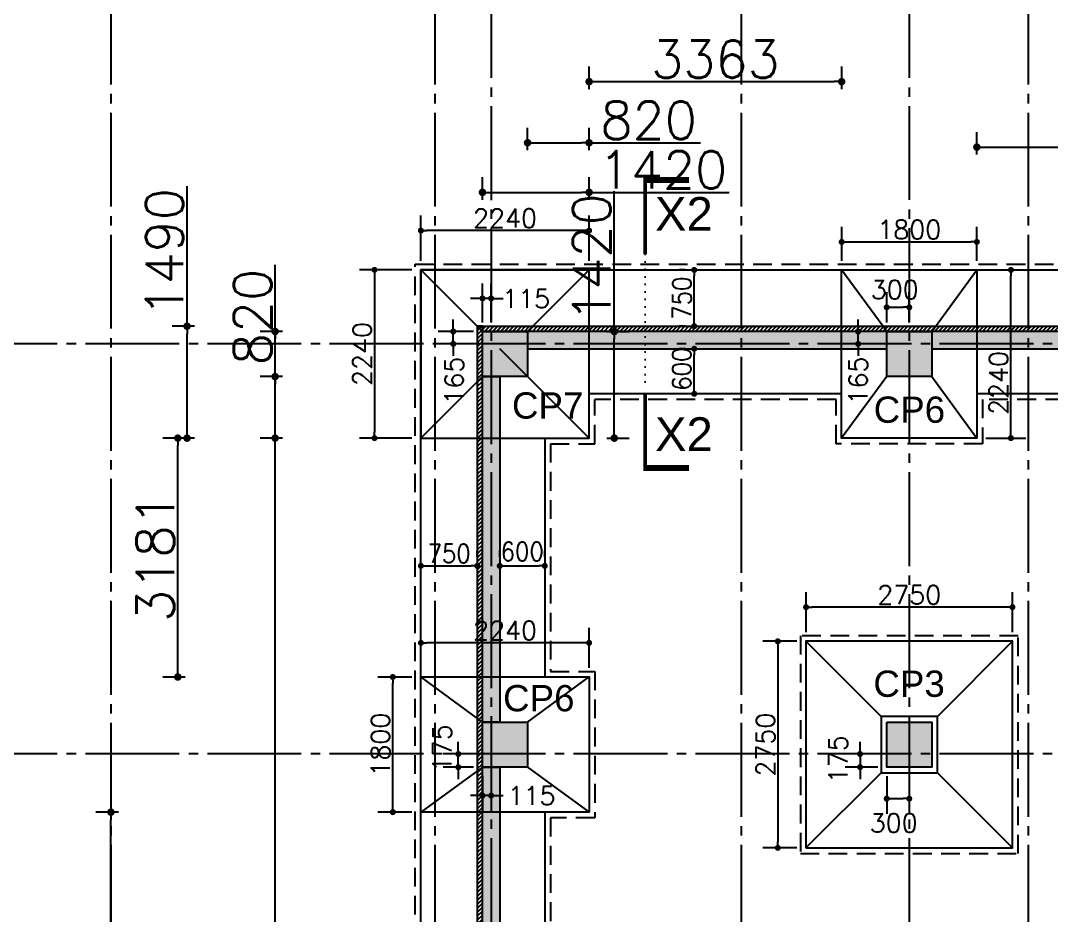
# Model space of a CAD drawing. Extents: x -200722 to 834823, y -494970 to 88783.
# Drawn here: x 258273 to 271998, y 43430 to 55345 of the extents above; entities that cross this region are included whole.
import ezdxf
from ezdxf.enums import TextEntityAlignment as Align

# ---------------------------------------------------------------- set-up
doc = ezdxf.new("R2010")
doc.units = 0
doc.header["$LTSCALE"] = 100
doc.header["$MEASUREMENT"] = 0
doc.header["$PDMODE"] = 34
for name, pattern in [('ACAD_ISO04W100', [30, 24, -3, 0, -3]), ('CL', [3.25, 2.5, -0.25, 0.25, -0.25]), ('DOT', [0.25, 0, -0.25]), ('HIDDEN', [0.375, 0.25, -0.125])]:
    doc.linetypes.add(name, pattern=pattern)
doc.layers.get('0').update_dxf_attribs({"linetype": 'CONTINUOUS'})
doc.layers.get('DEFPOINTS').update_dxf_attribs({"linetype": 'CONTINUOUS'})
for name, color, linetype in [('A-Grid', 5, 'ACAD_ISO04W100'), ('BEAM', 4, 'CONTINUOUS'), ('COL', 150, 'CONTINUOUS'), ('DIM', 3, 'CONTINUOUS'), ('F_EXEC', 3, 'HIDDEN'), ('F_FTG1', 11, 'CONTINUOUS'), ('RCCWALL', 6, 'CONTINUOUS'), ('TEXT', 2, 'CONTINUOUS')]:
    doc.layers.add(name, color=color, linetype=linetype)
doc.layers.add('HATCH', color=252, linetype='CONTINUOUS', lineweight=30)
doc.styles.add('AR', font='arial.ttf')
doc.styles.add('ROMANS', font='romans.shx')
doc.styles.get("Standard").update_dxf_attribs({"font": 'simplex.shx'})
doc.styles.add('TIMES-N', font='arial.ttf')
doc.dimstyles.new('01 S.K', dxfattribs={"dimtxt": 230, "dimasz": 100, "dimexe": 200, "dimexo": 100, "dimgap": 50, "dimtad": 1, "dimdec": 0, "dimzin": 0, "dimdsep": 46, "dimtxsty": 'Standard', "dimblk": 'DOT', "dimcen": 0.09, "dimclrd": 4, "dimclre": 4, "dimclrt": 4, "dimadec": 0, "dimazin": 0, "dimtfac": 1, "dimtdec": 0, "dimtofl": 0, "dimtmove": 0, "dimatfit": 3, "dimfxl": 2, "dimtolj": 1, "dimtzin": 0, "dimarcsym": 1})
doc.dimstyles.new('STANDARD$0', dxfattribs={"dimtxt": 2.5, "dimasz": 2.5, "dimexe": 2, "dimexo": 0.7, "dimgap": 0.9, "dimtad": 1, "dimdec": 0, "dimdsep": 46, "dimtxsty": 'ROMANS', "dimcen": 0.09, "dimclrd": 4, "dimclre": 4, "dimclrt": 3, "dimadec": 0, "dimazin": 0, "dimtfac": 1, "dimtdec": 0, "dimtmove": 0, "dimatfit": 3, "dimfxl": 1, "dimtolj": 1, "dimtzin": 0, "dimarcsym": 0})

# ---------------------------------------------------------------- blocks, each defined once
blk = doc.blocks.new('DOT')
at = {"color": 0, "linetype": 'ByBlock'}
blk.add_line((-0.5, 0), (-1, 0), dxfattribs=at)
at = {"color": 0, "linetype": 'ByBlock', "const_width": 0.5}
blk.add_lwpolyline([(-0.25, 0, 1), (0.25, 0, 1)], format="xyb", close=True, dxfattribs=at)
blk = doc.blocks.new('*D1073')
at = {"layer": 'BEAM', "color": 0, "lineweight": -2, "transparency": 16777216}
for p, q in [((263603, 48204), (263603, 48284)), ((264353, 48204), (264353, 48284)), ((263683, 48084), (264273, 48084))]:
    blk.add_line(p, q, dxfattribs=at)
at = {"layer": 'DEFPOINTS', "color": 0, "lineweight": -3, "transparency": 16777216}
for p in [(263603, 48084, 7447), (264353, 48084, 7447), (264353, 48084)]:
    blk.add_point(p, dxfattribs=at)
at = {"layer": 'BEAM', "color": 0, "lineweight": -2, "transparency": 16777216, "xscale": 80, "yscale": 80, "zscale": 80, "rotation": 180}
blk.add_blockref('DOT', (263603, 48084), dxfattribs=at)
at = {"layer": 'BEAM', "color": 0, "lineweight": -2, "transparency": 16777216, "xscale": 80, "yscale": 80, "zscale": 80}
blk.add_blockref('DOT', (264353, 48084), dxfattribs=at)
at = {"layer": 'BEAM', "color": 0, "transparency": 16777216, "insert": (263978, 48248), "char_height": 248, "attachment_point": 5}
blk.add_mtext('\\A1;{\\W0.9;750}', dxfattribs=at)
blk = doc.blocks.new('_DOT')
at = {"color": 0, "linetype": 'ByBlock'}
blk.add_line((-0.5, 0), (-1, 0), dxfattribs=at)
at = {"color": 0, "linetype": 'ByBlock', "const_width": 0.5}
blk.add_lwpolyline([(-0.25, 0, 1), (0.25, 0, 1)], format="xyb", close=True, dxfattribs=at)
blk = doc.blocks.new('*D1074')
at = {"layer": 'BEAM', "color": 0, "lineweight": -2, "transparency": 16777216}
for p, q in [((264653, 48204), (264653, 48284)), ((265253, 48204), (265253, 48284)), ((264733, 48084), (265173, 48084))]:
    blk.add_line(p, q, dxfattribs=at)
at = {"layer": 'DEFPOINTS', "color": 0, "lineweight": -3, "transparency": 16777216}
for p in [(264653, 48084, 7447), (265253, 48084, 7447), (265253, 48084)]:
    blk.add_point(p, dxfattribs=at)
at = {"layer": 'BEAM', "color": 0, "lineweight": -2, "transparency": 16777216, "xscale": 80, "yscale": 80, "zscale": 80, "rotation": 180}
blk.add_blockref('DOT', (264653, 48084), dxfattribs=at)
at = {"layer": 'BEAM', "color": 0, "lineweight": -2, "transparency": 16777216, "xscale": 80, "yscale": 80, "zscale": 80}
blk.add_blockref('DOT', (265253, 48084), dxfattribs=at)
at = {"layer": 'BEAM', "color": 0, "transparency": 16777216, "insert": (264953, 48275), "char_height": 248, "attachment_point": 5}
blk.add_mtext('\\A1;{\\W0.9;600}', dxfattribs=at)
blk = doc.blocks.new('*D1081')
at = {"layer": 'BEAM', "color": 0, "lineweight": -2, "transparency": 16777216}
for p, q in [((267123, 50975), (267043, 50975)), ((267243, 50455), (267243, 50895)), ((267123, 50375), (267043, 50375))]:
    blk.add_line(p, q, dxfattribs=at)
at = {"layer": 'DEFPOINTS', "color": 0, "lineweight": -3, "transparency": 16777216}
for p in [(267243, 50975, 7447), (267243, 50975), (267243, 50375, 7447)]:
    blk.add_point(p, dxfattribs=at)
at = {"layer": 'BEAM', "color": 0, "lineweight": -2, "transparency": 16777216, "xscale": 80, "yscale": 80, "zscale": 80}
for p, rotation in [((267243, 50975), 90), ((267243, 50375), 270)]:
    blk.add_blockref('DOT', p, dxfattribs=dict(at, rotation=rotation))
at = {"layer": 'BEAM', "color": 0, "transparency": 16777216, "insert": (267076, 50705), "char_height": 248, "attachment_point": 5, "rotation": 90}
blk.add_mtext('\\A1;{\\W0.9;600}', dxfattribs=at)
blk = doc.blocks.new('*D1082')
at = {"layer": 'BEAM', "color": 0, "lineweight": -2, "transparency": 16777216}
for p, q in [((267123, 52025), (267043, 52025)), ((267243, 51355), (267243, 51945)), ((267123, 51275), (267043, 51275))]:
    blk.add_line(p, q, dxfattribs=at)
at = {"layer": 'DEFPOINTS', "color": 0, "lineweight": -3, "transparency": 16777216}
for p in [(267243, 52025, 7447), (267243, 52025), (267243, 51275, 7447)]:
    blk.add_point(p, dxfattribs=at)
at = {"layer": 'BEAM', "color": 0, "lineweight": -2, "transparency": 16777216, "xscale": 80, "yscale": 80, "zscale": 80}
for p, rotation in [((267243, 52025), 90), ((267243, 51275), 270)]:
    blk.add_blockref('DOT', p, dxfattribs=dict(at, rotation=rotation))
at = {"layer": 'BEAM', "color": 0, "transparency": 16777216, "insert": (267079, 51650), "char_height": 248, "attachment_point": 5, "rotation": 90}
blk.add_mtext('\\A1;{\\W0.9;750}', dxfattribs=at)
blk = doc.blocks.new('*D1995')
at = {"layer": 'BEAM', "color": 0, "lineweight": -2, "transparency": 16777216}
for p, q in [((269425, 51284), (269425, 51364)), ((269686, 51204), (269225, 51204)), ((269425, 51040), (269425, 51204)), ((269686, 51040), (269225, 51040)), ((269425, 50960), (269425, 50880))]:
    blk.add_line(p, q, dxfattribs=at)
at = {"layer": 'DEFPOINTS', "color": 0, "lineweight": -3, "transparency": 16777216}
for p in [(269425, 51204), (269806, 51204, -2904), (269806, 51040, -2897)]:
    blk.add_point(p, dxfattribs=at)
at = {"layer": 'BEAM', "color": 0, "lineweight": -2, "transparency": 16777216, "xscale": 80, "yscale": 80, "zscale": 80}
for p, rotation in [((269425, 51204), 270), ((269425, 51040), 90)]:
    blk.add_blockref('DOT', p, dxfattribs=dict(at, rotation=rotation))
at = {"layer": 'BEAM', "color": 0, "transparency": 16777216, "insert": (269425, 50552), "char_height": 248, "attachment_point": 5, "rotation": 90}
blk.add_mtext('\\A1;165', dxfattribs=at)
blk = doc.blocks.new('*D1996')
at = {"layer": 'BEAM', "color": 0, "lineweight": -2, "transparency": 16777216}
for p, q in [((269806, 51325), (269806, 51727)), ((270106, 51325), (270106, 51727)), ((269886, 51527), (270026, 51527))]:
    blk.add_line(p, q, dxfattribs=at)
at = {"layer": 'DEFPOINTS', "color": 0, "lineweight": -3, "transparency": 16777216}
for p in [(270106, 51527), (269806, 51205, -2897), (270106, 51205, 7447)]:
    blk.add_point(p, dxfattribs=at)
at = {"layer": 'BEAM', "color": 0, "lineweight": -2, "transparency": 16777216, "xscale": 80, "yscale": 80, "zscale": 80, "rotation": 180}
blk.add_blockref('DOT', (269806, 51527), dxfattribs=at)
at = {"layer": 'BEAM', "color": 0, "lineweight": -2, "transparency": 16777216, "xscale": 80, "yscale": 80, "zscale": 80}
blk.add_blockref('DOT', (270106, 51527), dxfattribs=at)
at = {"layer": 'BEAM', "color": 0, "transparency": 16777216, "insert": (269913, 51762), "char_height": 248, "attachment_point": 5}
blk.add_mtext('\\A1;300', dxfattribs=at)
blk = doc.blocks.new('*D1997')
at = {"layer": 'BEAM', "color": 0, "lineweight": -2, "transparency": 16777216}
for p, q in [((271126, 52025), (271660, 52025)), ((271460, 49865), (271460, 51945)), ((271126, 49785), (271660, 49785))]:
    blk.add_line(p, q, dxfattribs=at)
at = {"layer": 'DEFPOINTS', "color": 0, "lineweight": -3, "transparency": 16777216}
for p in [(271006, 52025, 7447), (271460, 52025), (271006, 49785, 7447)]:
    blk.add_point(p, dxfattribs=at)
at = {"layer": 'BEAM', "color": 0, "lineweight": -2, "transparency": 16777216, "xscale": 80, "yscale": 80, "zscale": 80}
for p, rotation in [((271460, 52025), 90), ((271460, 49785), 270)]:
    blk.add_blockref('DOT', p, dxfattribs=dict(at, rotation=rotation))
at = {"layer": 'BEAM', "color": 0, "transparency": 16777216, "insert": (271296, 50520), "char_height": 248, "attachment_point": 5, "rotation": 90}
blk.add_mtext('\\A1;2240', dxfattribs=at)
blk = doc.blocks.new('*D1998')
at = {"layer": 'BEAM', "color": 0, "lineweight": -2, "transparency": 16777216}
for p, q in [((269206, 52145), (269206, 52598)), ((271006, 52145), (271006, 52598)), ((269286, 52398), (270926, 52398))]:
    blk.add_line(p, q, dxfattribs=at)
at = {"layer": 'DEFPOINTS', "color": 0, "lineweight": -3, "transparency": 16777216}
for p in [(271006, 52398), (269206, 52025, 7447), (271006, 52025, 7447)]:
    blk.add_point(p, dxfattribs=at)
at = {"layer": 'BEAM', "color": 0, "lineweight": -2, "transparency": 16777216, "xscale": 80, "yscale": 80, "zscale": 80, "rotation": 180}
blk.add_blockref('DOT', (269206, 52398), dxfattribs=at)
at = {"layer": 'BEAM', "color": 0, "lineweight": -2, "transparency": 16777216, "xscale": 80, "yscale": 80, "zscale": 80}
blk.add_blockref('DOT', (271006, 52398), dxfattribs=at)
at = {"layer": 'BEAM', "color": 0, "transparency": 16777216, "insert": (270106, 52562), "char_height": 248, "attachment_point": 5}
blk.add_mtext('\\A1;1800', dxfattribs=at)
blk = doc.blocks.new('*D1999')
at = {"layer": 'BEAM', "color": 0, "lineweight": -2, "transparency": 16777216}
for p, q in [((264423, 45285), (264423, 44824)), ((264538, 45284), (264538, 44824)), ((264343, 45024), (264263, 45024)), ((264538, 45024), (264423, 45024)), ((264618, 45024), (264698, 45024))]:
    blk.add_line(p, q, dxfattribs=at)
at = {"layer": 'DEFPOINTS', "color": 0, "lineweight": -3, "transparency": 16777216}
for p in [(264423, 45405, -2904), (264538, 45404, 7447), (264423, 45024)]:
    blk.add_point(p, dxfattribs=at)
at = {"layer": 'BEAM', "color": 0, "lineweight": -2, "transparency": 16777216, "xscale": 80, "yscale": 80, "zscale": 80}
blk.add_blockref('DOT', (264423, 45024), dxfattribs=at)
at = {"layer": 'BEAM', "color": 0, "lineweight": -2, "transparency": 16777216, "xscale": 80, "yscale": 80, "zscale": 80, "rotation": 180}
blk.add_blockref('DOT', (264538, 45024), dxfattribs=at)
at = {"layer": 'BEAM', "color": 0, "transparency": 16777216, "insert": (265076, 45024), "char_height": 248, "attachment_point": 5}
blk.add_mtext('\\A1;115', dxfattribs=at)
blk = doc.blocks.new('*D2000')
at = {"layer": 'BEAM', "color": 0, "lineweight": -2, "transparency": 16777216}
for p, q in [((264101, 45659), (264101, 45739)), ((264303, 45579), (263901, 45579)), ((264101, 45404), (264101, 45579)), ((264303, 45404), (263901, 45404)), ((264101, 45324), (264101, 45244))]:
    blk.add_line(p, q, dxfattribs=at)
at = {"layer": 'DEFPOINTS', "color": 0, "lineweight": -3, "transparency": 16777216}
for p in [(264101, 45579), (264423, 45579, 789), (264423, 45404, -2897)]:
    blk.add_point(p, dxfattribs=at)
at = {"layer": 'BEAM', "color": 0, "lineweight": -2, "transparency": 16777216, "xscale": 80, "yscale": 80, "zscale": 80}
for p, rotation in [((264101, 45579), 270), ((264101, 45404), 90)]:
    blk.add_blockref('DOT', p, dxfattribs=dict(at, rotation=rotation))
at = {"layer": 'BEAM', "color": 0, "transparency": 16777216, "insert": (263885, 45655), "char_height": 248, "attachment_point": 5, "rotation": 90}
blk.add_mtext('\\A1;175', dxfattribs=at)
blk = doc.blocks.new('*D2001')
at = {"layer": 'BEAM', "color": 0, "lineweight": -2, "transparency": 16777216}
for p, q in [((263603, 46724), (263603, 47259)), ((265843, 46724), (265843, 47259)), ((265763, 47059), (263683, 47059))]:
    blk.add_line(p, q, dxfattribs=at)
at = {"layer": 'DEFPOINTS', "color": 0, "lineweight": -3, "transparency": 16777216}
for p in [(263603, 47059), (263603, 46604, 7447), (265843, 46604, 7447)]:
    blk.add_point(p, dxfattribs=at)
at = {"layer": 'BEAM', "color": 0, "lineweight": -2, "transparency": 16777216, "xscale": 80, "yscale": 80, "zscale": 80, "rotation": 180}
blk.add_blockref('DOT', (263603, 47059), dxfattribs=at)
at = {"layer": 'BEAM', "color": 0, "lineweight": -2, "transparency": 16777216, "xscale": 80, "yscale": 80, "zscale": 80}
blk.add_blockref('DOT', (265843, 47059), dxfattribs=at)
at = {"layer": 'BEAM', "color": 0, "transparency": 16777216, "insert": (264723, 47223), "char_height": 248, "attachment_point": 5}
blk.add_mtext('\\A1;2240', dxfattribs=at)
blk = doc.blocks.new('*D2002')
at = {"layer": 'BEAM', "color": 0, "lineweight": -2, "transparency": 16777216}
for p, q in [((263483, 46604), (263029, 46604)), ((263229, 44884), (263229, 46524)), ((263483, 44804), (263029, 44804))]:
    blk.add_line(p, q, dxfattribs=at)
at = {"layer": 'DEFPOINTS', "color": 0, "lineweight": -3, "transparency": 16777216}
for p in [(263229, 46604), (263603, 46604, 7447), (263603, 44804, 7447)]:
    blk.add_point(p, dxfattribs=at)
at = {"layer": 'BEAM', "color": 0, "lineweight": -2, "transparency": 16777216, "xscale": 80, "yscale": 80, "zscale": 80}
for p, rotation in [((263229, 46604), 90), ((263229, 44804), 270)]:
    blk.add_blockref('DOT', p, dxfattribs=dict(at, rotation=rotation))
at = {"layer": 'BEAM', "color": 0, "transparency": 16777216, "insert": (263065, 45704), "char_height": 248, "attachment_point": 5, "rotation": 90}
blk.add_mtext('\\A1;1800', dxfattribs=at)
blk = doc.blocks.new('*D2007')
at = {"layer": 'BEAM', "color": 0, "lineweight": -2, "transparency": 16777216}
for p, q in [((264423, 51325), (264423, 51846)), ((264538, 51325), (264538, 51846)), ((264343, 51646), (264263, 51646)), ((264538, 51646), (264423, 51646)), ((264618, 51646), (264698, 51646))]:
    blk.add_line(p, q, dxfattribs=at)
at = {"layer": 'DEFPOINTS', "color": 0, "lineweight": -3, "transparency": 16777216}
for p in [(264423, 51646), (264423, 51205, 7447), (264538, 51205, 7447)]:
    blk.add_point(p, dxfattribs=at)
at = {"layer": 'BEAM', "color": 0, "lineweight": -2, "transparency": 16777216, "xscale": 80, "yscale": 80, "zscale": 80}
blk.add_blockref('DOT', (264423, 51646), dxfattribs=at)
at = {"layer": 'BEAM', "color": 0, "lineweight": -2, "transparency": 16777216, "xscale": 80, "yscale": 80, "zscale": 80, "rotation": 180}
blk.add_blockref('DOT', (264538, 51646), dxfattribs=at)
at = {"layer": 'BEAM', "color": 0, "transparency": 16777216, "insert": (265004, 51642), "char_height": 248, "attachment_point": 5}
blk.add_mtext('\\A1;115', dxfattribs=at)
blk = doc.blocks.new('*D2008')
at = {"layer": 'BEAM', "color": 0, "lineweight": -2, "transparency": 16777216}
for p, q in [((264034, 51285), (264034, 51365)), ((264303, 51205), (263834, 51205)), ((264034, 51040), (264034, 51205)), ((264303, 51040), (263834, 51040)), ((264034, 50960), (264034, 50880))]:
    blk.add_line(p, q, dxfattribs=at)
at = {"layer": 'DEFPOINTS', "color": 0, "lineweight": -3, "transparency": 16777216}
for p in [(264034, 51205), (264423, 51205), (264423, 51040, 7447)]:
    blk.add_point(p, dxfattribs=at)
at = {"layer": 'BEAM', "color": 0, "lineweight": -2, "transparency": 16777216, "xscale": 80, "yscale": 80, "zscale": 80}
for p, rotation in [((264034, 51205), 270), ((264034, 51040), 90)]:
    blk.add_blockref('DOT', p, dxfattribs=dict(at, rotation=rotation))
at = {"layer": 'BEAM', "color": 0, "transparency": 16777216, "insert": (264045, 50551), "char_height": 248, "attachment_point": 5, "rotation": 90}
blk.add_mtext('\\A1;165', dxfattribs=at)
blk = doc.blocks.new('*D2005')
at = {"layer": 'BEAM', "color": 0, "lineweight": -2, "transparency": 16777216}
for p, q in [((263603, 52145), (263603, 52749)), ((265843, 52145), (265843, 52749)), ((265763, 52549), (263683, 52549))]:
    blk.add_line(p, q, dxfattribs=at)
at = {"layer": 'DEFPOINTS', "color": 0, "lineweight": -3, "transparency": 16777216}
for p in [(263603, 52549), (263603, 52025, 7447), (265843, 52025, 7447)]:
    blk.add_point(p, dxfattribs=at)
at = {"layer": 'BEAM', "color": 0, "lineweight": -2, "transparency": 16777216, "xscale": 80, "yscale": 80, "zscale": 80, "rotation": 180}
blk.add_blockref('DOT', (263603, 52549), dxfattribs=at)
at = {"layer": 'BEAM', "color": 0, "lineweight": -2, "transparency": 16777216, "xscale": 80, "yscale": 80, "zscale": 80}
blk.add_blockref('DOT', (265843, 52549), dxfattribs=at)
at = {"layer": 'BEAM', "color": 0, "transparency": 16777216, "insert": (264723, 52713), "char_height": 248, "attachment_point": 5}
blk.add_mtext('\\A1;2240', dxfattribs=at)
blk = doc.blocks.new('*D2006')
at = {"layer": 'BEAM', "color": 0, "lineweight": -2, "transparency": 16777216}
for p, q in [((263483, 52025), (262785, 52025)), ((262985, 51945), (262985, 49865)), ((263483, 49785), (262785, 49785))]:
    blk.add_line(p, q, dxfattribs=at)
at = {"layer": 'DEFPOINTS', "color": 0, "lineweight": -3, "transparency": 16777216}
for p in [(263603, 52025, 7447), (262985, 49785), (263603, 49785, 7447)]:
    blk.add_point(p, dxfattribs=at)
at = {"layer": 'BEAM', "color": 0, "lineweight": -2, "transparency": 16777216, "xscale": 80, "yscale": 80, "zscale": 80}
for p, rotation in [((262985, 52025), 90), ((262985, 49785), 270)]:
    blk.add_blockref('DOT', p, dxfattribs=dict(at, rotation=rotation))
at = {"layer": 'BEAM', "color": 0, "transparency": 16777216, "insert": (262821, 50905), "char_height": 248, "attachment_point": 5, "rotation": 90}
blk.add_mtext('\\A1;2240', dxfattribs=at)
blk = doc.blocks.new('*D2009')
at = {"layer": 'BEAM', "color": 0, "lineweight": -2, "transparency": 16777216}
for p, q in [((268731, 47199), (268731, 47734)), ((271480, 47199), (271480, 47734)), ((271400, 47534), (268811, 47534))]:
    blk.add_line(p, q, dxfattribs=at)
at = {"layer": 'DEFPOINTS', "color": 0, "lineweight": -3, "transparency": 16777216}
for p in [(268731, 47534), (268731, 47079, 7447), (271480, 47079, 7447)]:
    blk.add_point(p, dxfattribs=at)
at = {"layer": 'BEAM', "color": 0, "lineweight": -2, "transparency": 16777216, "xscale": 80, "yscale": 80, "zscale": 80, "rotation": 180}
blk.add_blockref('DOT', (268731, 47534), dxfattribs=at)
at = {"layer": 'BEAM', "color": 0, "lineweight": -2, "transparency": 16777216, "xscale": 80, "yscale": 80, "zscale": 80}
blk.add_blockref('DOT', (271480, 47534), dxfattribs=at)
at = {"layer": 'BEAM', "color": 0, "transparency": 16777216, "insert": (270106, 47698), "char_height": 248, "attachment_point": 5}
blk.add_mtext('\\A1;2750', dxfattribs=at)
blk = doc.blocks.new('*D2010')
at = {"layer": 'BEAM', "color": 0, "lineweight": -2, "transparency": 16777216}
for p, q in [((268611, 47079), (268155, 47079)), ((268355, 46999), (268355, 44409)), ((268611, 44329), (268155, 44329))]:
    blk.add_line(p, q, dxfattribs=at)
at = {"layer": 'DEFPOINTS', "color": 0, "lineweight": -3, "transparency": 16777216}
for p in [(268731, 47079, 7447), (268355, 44329), (268731, 44329, 7447)]:
    blk.add_point(p, dxfattribs=at)
at = {"layer": 'BEAM', "color": 0, "lineweight": -2, "transparency": 16777216, "xscale": 80, "yscale": 80, "zscale": 80}
for p, rotation in [((268355, 47079), 90), ((268355, 44329), 270)]:
    blk.add_blockref('DOT', p, dxfattribs=dict(at, rotation=rotation))
at = {"layer": 'BEAM', "color": 0, "transparency": 16777216, "insert": (268191, 45704), "char_height": 248, "attachment_point": 5, "rotation": 90}
blk.add_mtext('\\A1;2750', dxfattribs=at)
blk = doc.blocks.new('*D2011')
at = {"layer": 'BEAM', "color": 0, "lineweight": -2, "transparency": 16777216}
for p, q in [((269451, 45659), (269451, 45739)), ((269686, 45579), (269251, 45579)), ((269451, 45579), (269451, 45404)), ((269686, 45404), (269251, 45404)), ((269451, 45324), (269451, 45244))]:
    blk.add_line(p, q, dxfattribs=at)
at = {"layer": 'DEFPOINTS', "color": 0, "lineweight": -3, "transparency": 16777216}
for p in [(269806, 45579, 3999), (269451, 45404), (269806, 45404, 3999)]:
    blk.add_point(p, dxfattribs=at)
at = {"layer": 'BEAM', "color": 0, "lineweight": -2, "transparency": 16777216, "xscale": 80, "yscale": 80, "zscale": 80}
for p, rotation in [((269451, 45579), 270), ((269451, 45404), 90)]:
    blk.add_blockref('DOT', p, dxfattribs=dict(at, rotation=rotation))
at = {"layer": 'BEAM', "color": 0, "transparency": 16777216, "insert": (269158, 45509), "char_height": 248, "attachment_point": 5, "rotation": 90}
blk.add_mtext('\\A1;175', dxfattribs=at)
blk = doc.blocks.new('*D2012')
at = {"layer": 'BEAM', "color": 0, "lineweight": -2, "transparency": 16777216}
for p, q in [((269806, 45284), (269806, 44784)), ((270106, 45284), (270106, 44784)), ((269886, 44984), (270026, 44984))]:
    blk.add_line(p, q, dxfattribs=at)
at = {"layer": 'DEFPOINTS', "color": 0, "lineweight": -3, "transparency": 16777216}
for p in [(269806, 45404, 3999), (270106, 45404, 12993), (270106, 44984)]:
    blk.add_point(p, dxfattribs=at)
at = {"layer": 'BEAM', "color": 0, "lineweight": -2, "transparency": 16777216, "xscale": 80, "yscale": 80, "zscale": 80, "rotation": 180}
blk.add_blockref('DOT', (269806, 44984), dxfattribs=at)
at = {"layer": 'BEAM', "color": 0, "lineweight": -2, "transparency": 16777216, "xscale": 80, "yscale": 80, "zscale": 80}
blk.add_blockref('DOT', (270106, 44984), dxfattribs=at)
at = {"layer": 'BEAM', "color": 0, "transparency": 16777216, "insert": (269899, 44660), "char_height": 248, "attachment_point": 5}
blk.add_mtext('\\A1;300', dxfattribs=at)
blk = doc.blocks.new('*D2992')
at = {"color": 4, "lineweight": -2, "ltscale": 0.4, "transparency": 16777216}
for p, q in [((261762, 51205), (261462, 51205)), ((261662, 26564), (261662, 51105)), ((261762, 26464), (261462, 26464))]:
    blk.add_line(p, q, dxfattribs=at)
at = {"layer": 'DEFPOINTS', "color": 0, "lineweight": -3, "ltscale": 0.4, "transparency": 16777216}
for p in [(261662, 51205), (264423, 51205), (264423, 26464)]:
    blk.add_point(p, dxfattribs=at)
at = {"color": 4, "lineweight": -2, "ltscale": 0.4, "transparency": 16777216, "xscale": 100, "yscale": 100, "zscale": 100}
for p, rotation in [((261662, 51205), 90), ((261662, 26464), 270)]:
    blk.add_blockref('_DOT', p, dxfattribs=dict(at, rotation=rotation))
at = {"color": 4, "lineweight": -3, "ltscale": 0.4, "transparency": 16777216, "insert": (261362, 38835), "char_height": 500, "attachment_point": 5, "rotation": 90}
blk.add_mtext('\\A1;24741', dxfattribs=at)
blk = doc.blocks.new('*D3002')
at = {"color": 4, "lineweight": -2, "ltscale": 0.4, "transparency": 16777216}
for p, q in [((266178, 51205), (266178, 53072)), ((266078, 51205), (266378, 51205)), ((266178, 49885), (266178, 51105)), ((266078, 49785), (266378, 49785))]:
    blk.add_line(p, q, dxfattribs=at)
at = {"layer": 'DEFPOINTS', "color": 0, "lineweight": -3, "ltscale": 0.4, "transparency": 16777216}
for p in [(265198, 51205), (266178, 51205), (264723, 49785)]:
    blk.add_point(p, dxfattribs=at)
at = {"color": 4, "lineweight": -2, "ltscale": 0.4, "transparency": 16777216, "xscale": 100, "yscale": 100, "zscale": 100}
for p, rotation in [((266178, 51205), 90), ((266178, 49785), 270)]:
    blk.add_blockref('_DOT', p, dxfattribs=dict(at, rotation=rotation))
at = {"color": 4, "lineweight": -3, "ltscale": 0.4, "transparency": 16777216, "insert": (265878, 52188), "char_height": 500, "attachment_point": 5, "rotation": 90}
blk.add_mtext('\\A1;1420', dxfattribs=at)
blk = doc.blocks.new('*D3006')
at = {"color": 4, "lineweight": -2, "ltscale": 0.4, "transparency": 16777216}
for p, q in [((259575, 44804), (259275, 44804)), ((259475, 39339), (259475, 44704)), ((259575, 39239), (259275, 39239))]:
    blk.add_line(p, q, dxfattribs=at)
at = {"layer": 'DEFPOINTS', "color": 0, "lineweight": -3, "ltscale": 0.4, "transparency": 16777216}
for p in [(259475, 44804), (264878, 44804), (264878, 39239)]:
    blk.add_point(p, dxfattribs=at)
at = {"color": 4, "lineweight": -2, "ltscale": 0.4, "transparency": 16777216, "xscale": 100, "yscale": 100, "zscale": 100}
for p, rotation in [((259475, 44804), 90), ((259475, 39239), 270)]:
    blk.add_blockref('_DOT', p, dxfattribs=dict(at, rotation=rotation))
at = {"color": 4, "lineweight": -3, "ltscale": 0.4, "transparency": 16777216, "insert": (259175, 42022), "char_height": 500, "attachment_point": 5, "rotation": 90}
blk.add_mtext('\\A1;5565', dxfattribs=at)
blk = doc.blocks.new('*D3007')
at = {"color": 4, "lineweight": -2, "ltscale": 0.4, "transparency": 16777216}
for p, q in [((260466, 49785), (260166, 49785)), ((260366, 46704), (260366, 49685)), ((260466, 46604), (260166, 46604))]:
    blk.add_line(p, q, dxfattribs=at)
at = {"layer": 'DEFPOINTS', "color": 0, "lineweight": -3, "ltscale": 0.4, "transparency": 16777216}
for p in [(260366, 49785), (264937, 49785), (264937, 46604)]:
    blk.add_point(p, dxfattribs=at)
at = {"color": 4, "lineweight": -2, "ltscale": 0.4, "transparency": 16777216, "xscale": 100, "yscale": 100, "zscale": 100}
for p, rotation in [((260366, 49785), 90), ((260366, 46604), 270)]:
    blk.add_blockref('_DOT', p, dxfattribs=dict(at, rotation=rotation))
at = {"color": 4, "lineweight": -3, "ltscale": 0.4, "transparency": 16777216, "insert": (260066, 48195), "char_height": 500, "attachment_point": 5, "rotation": 90}
blk.add_mtext('\\A1;3181', dxfattribs=at)
blk = doc.blocks.new('*D3008')
at = {"color": 4, "lineweight": -2, "ltscale": 0.4, "transparency": 16777216}
for p, q in [((265843, 54432), (265843, 54732)), ((269206, 54432), (269206, 54732)), ((265943, 54532), (269106, 54532))]:
    blk.add_line(p, q, dxfattribs=at)
at = {"layer": 'DEFPOINTS', "color": 0, "lineweight": -3, "ltscale": 0.4, "transparency": 16777216}
for p in [(269206, 54532), (265843, 50905), (269206, 50905)]:
    blk.add_point(p, dxfattribs=at)
at = {"color": 4, "lineweight": -2, "ltscale": 0.4, "transparency": 16777216, "xscale": 100, "yscale": 100, "zscale": 100, "rotation": 180}
blk.add_blockref('_DOT', (265843, 54532), dxfattribs=at)
at = {"color": 4, "lineweight": -2, "ltscale": 0.4, "transparency": 16777216, "xscale": 100, "yscale": 100, "zscale": 100}
blk.add_blockref('_DOT', (269206, 54532), dxfattribs=at)
at = {"color": 4, "lineweight": -3, "ltscale": 0.4, "transparency": 16777216, "insert": (267524, 54832), "char_height": 500, "attachment_point": 5}
blk.add_mtext('\\A1;3363', dxfattribs=at)
blk = doc.blocks.new('*D3009')
at = {"color": 4, "lineweight": -2, "ltscale": 0.4, "transparency": 16777216}
for p, q in [((271006, 53560), (271006, 53860)), ((275994, 53560), (275994, 53860)), ((271106, 53660), (275894, 53660))]:
    blk.add_line(p, q, dxfattribs=at)
at = {"layer": 'DEFPOINTS', "color": 0, "lineweight": -3, "ltscale": 0.4, "transparency": 16777216}
for p in [(275994, 53660), (271006, 51496), (275994, 51496)]:
    blk.add_point(p, dxfattribs=at)
at = {"color": 4, "lineweight": -2, "ltscale": 0.4, "transparency": 16777216, "xscale": 100, "yscale": 100, "zscale": 100, "rotation": 180}
blk.add_blockref('_DOT', (271006, 53660), dxfattribs=at)
at = {"color": 4, "lineweight": -2, "ltscale": 0.4, "transparency": 16777216, "xscale": 100, "yscale": 100, "zscale": 100}
blk.add_blockref('_DOT', (275994, 53660), dxfattribs=at)
at = {"color": 4, "lineweight": -3, "ltscale": 0.4, "transparency": 16777216, "insert": (273500, 53960), "char_height": 500, "attachment_point": 5}
blk.add_mtext('\\A1;4988', dxfattribs=at)
blk = doc.blocks.new('*D3022')
at = {"color": 4, "lineweight": -2, "ltscale": 0.4, "transparency": 16777216}
for p, q in [((261662, 50605), (261662, 52091)), ((261762, 50605), (261462, 50605)), ((261662, 49885), (261662, 50505)), ((261762, 49785), (261462, 49785))]:
    blk.add_line(p, q, dxfattribs=at)
at = {"layer": 'DEFPOINTS', "color": 0, "lineweight": -3, "ltscale": 0.4, "transparency": 16777216}
for p in [(261662, 50605), (264833, 50605), (264723, 49785)]:
    blk.add_point(p, dxfattribs=at)
at = {"color": 4, "lineweight": -2, "ltscale": 0.4, "transparency": 16777216, "xscale": 100, "yscale": 100, "zscale": 100}
for p, rotation in [((261662, 50605), 90), ((261662, 49785), 270)]:
    blk.add_blockref('_DOT', p, dxfattribs=dict(at, rotation=rotation))
at = {"color": 4, "lineweight": -3, "ltscale": 0.4, "transparency": 16777216, "insert": (261362, 51398), "char_height": 500, "attachment_point": 5, "rotation": 90}
blk.add_mtext('\\A1;820', dxfattribs=at)
blk = doc.blocks.new('*D3023')
at = {"color": 4, "lineweight": -2, "ltscale": 0.4, "transparency": 16777216}
for p, q in [((265023, 53618), (265023, 53918)), ((265843, 53618), (265843, 53918)), ((265123, 53718), (265743, 53718)), ((265843, 53718), (267328, 53718))]:
    blk.add_line(p, q, dxfattribs=at)
at = {"layer": 'DEFPOINTS', "color": 0, "lineweight": -3, "ltscale": 0.4, "transparency": 16777216}
for p in [(265843, 53718), (265023, 50812), (265843, 50812)]:
    blk.add_point(p, dxfattribs=at)
at = {"color": 4, "lineweight": -2, "ltscale": 0.4, "transparency": 16777216, "xscale": 100, "yscale": 100, "zscale": 100, "rotation": 180}
blk.add_blockref('_DOT', (265023, 53718), dxfattribs=at)
at = {"color": 4, "lineweight": -2, "ltscale": 0.4, "transparency": 16777216, "xscale": 100, "yscale": 100, "zscale": 100}
blk.add_blockref('_DOT', (265843, 53718), dxfattribs=at)
at = {"color": 4, "lineweight": -3, "ltscale": 0.4, "transparency": 16777216, "insert": (266635, 54018), "char_height": 500, "attachment_point": 5}
blk.add_mtext('\\A1;820', dxfattribs=at)
blk = doc.blocks.new('*D3024')
at = {"color": 4, "lineweight": -2, "ltscale": 0.4, "transparency": 16777216}
for p, q in [((260489, 51275), (260489, 53142)), ((260589, 51275), (260289, 51275)), ((260489, 49885), (260489, 51175)), ((260589, 49785), (260289, 49785))]:
    blk.add_line(p, q, dxfattribs=at)
at = {"layer": 'DEFPOINTS', "color": 0, "lineweight": -3, "ltscale": 0.4, "transparency": 16777216}
for p in [(260489, 51275), (264808, 51275), (264808, 49785)]:
    blk.add_point(p, dxfattribs=at)
at = {"color": 4, "lineweight": -2, "ltscale": 0.4, "transparency": 16777216, "xscale": 100, "yscale": 100, "zscale": 100}
for p, rotation in [((260489, 51275), 90), ((260489, 49785), 270)]:
    blk.add_blockref('_DOT', p, dxfattribs=dict(at, rotation=rotation))
at = {"color": 4, "lineweight": -3, "ltscale": 0.4, "transparency": 16777216, "insert": (260189, 52258), "char_height": 500, "attachment_point": 5, "rotation": 90}
blk.add_mtext('\\A1;1490', dxfattribs=at)
blk = doc.blocks.new('*D3025')
at = {"color": 4, "lineweight": -2, "ltscale": 0.4, "transparency": 16777216}
for p, q in [((264423, 52958), (264423, 53258)), ((265843, 52958), (265843, 53258)), ((264523, 53058), (265743, 53058)), ((265843, 53058), (267709, 53058))]:
    blk.add_line(p, q, dxfattribs=at)
at = {"layer": 'DEFPOINTS', "color": 0, "lineweight": -3, "ltscale": 0.4, "transparency": 16777216}
for p in [(265843, 53058), (264423, 51205), (265843, 50905)]:
    blk.add_point(p, dxfattribs=at)
at = {"color": 4, "lineweight": -2, "ltscale": 0.4, "transparency": 16777216, "xscale": 100, "yscale": 100, "zscale": 100, "rotation": 180}
blk.add_blockref('_DOT', (264423, 53058), dxfattribs=at)
at = {"color": 4, "lineweight": -2, "ltscale": 0.4, "transparency": 16777216, "xscale": 100, "yscale": 100, "zscale": 100}
blk.add_blockref('_DOT', (265843, 53058), dxfattribs=at)
at = {"color": 4, "lineweight": -3, "ltscale": 0.4, "transparency": 16777216, "insert": (266826, 53358), "char_height": 500, "attachment_point": 5}
blk.add_mtext('\\A1;1420', dxfattribs=at)

msp = doc.modelspace()

# ---------------------------------------------------------------- hatches: boundary and pattern name
at = {"layer": 'DIM', "ltscale": 0.4, "true_color": 0x000000}
h = msp.add_hatch(dxfattribs=at)
h.set_pattern_fill('ANSI31', color=18, scale=300, style=0)
h.paths.add_polyline_path([(264422.6, 51274.9), (264352.6, 51274.9), (264352.6, 25039.4), (264422.6, 25039.4)])
h = msp.add_hatch(dxfattribs=at)
h.set_pattern_fill('ANSI31', color=18, scale=300, style=0)
h.paths.add_polyline_path([(264422.6, 51274.9), (325741.6, 51274.9), (325741.6, 51204.9), (264422.6, 51204.9)])
at = {"layer": 'HATCH', "ltscale": 0.4, "true_color": 0x000000}
for points in [[(264422.6, 51204.9), (265022.6, 51204.9), (265022.6, 50604.9), (264422.6, 50604.9)], [(269805.6, 51204.9), (270405.6, 51204.9), (270405.6, 50604.9), (269805.6, 50604.9)], [(264422.6, 46004.4), (265022.6, 46004.4), (265022.6, 45404.4), (264422.6, 45404.4)], [(269805.6, 46004.4), (270405.6, 46004.4), (270405.6, 45404.4), (269805.6, 45404.4)]]:
    msp.add_hatch(color=18, dxfattribs=at).paths.add_polyline_path(points)
at = {"layer": 'HATCH', "lineweight": -3, "ltscale": 0.4, "true_color": 0x000000}
for points in [[(269805.6, 51204.9), (265022.6, 51204.9), (265022.6, 50974.9), (269805.6, 50974.9)], [(276593.6, 51205), (270405.6, 51205), (270405.6, 50974.9), (276593.6, 50974.9)], [(264422.6, 50604.9), (264652.6, 50604.9), (264652.6, 46004.4), (264422.6, 46004.4)], [(264422.6, 45404.4), (264652.6, 45404.4), (264652.6, 38639.4), (264422.6, 38639.4)]]:
    msp.add_hatch(color=18, dxfattribs=at).paths.add_polyline_path(points)

# ---------------------------------------------------------------- linework, layer by layer
at = {"color": 1, "linetype": 'DOT', "ltscale": 4}
msp.add_line((266590, 52234.2, 7446.6), (266590, 50375.6, 7446.6), dxfattribs=at)
at = {"layer": 'A-Grid', "color": 8, "linetype": 'CL', "ltscale": 5}
for p, q in [((264537.6, 59080.9, 17790.4), (264537.6, 10145.8, 17790.4)), ((270105.6, 59081, 7446.6), (270105.6, 10145.9, 7446.6)), ((327010.7, 51039.9, 7997.4), (224519.6, 51039.9, 7997.4)), ((327010.7, 45579, 7446.6), (224519.6, 45579, 7446.6))]:
    msp.add_line(p, q, dxfattribs=at)
at = {"layer": 'A-Grid', "color": 8, "linetype": 'CL', "ltscale": 5, "elevation": 7446.6}
for points in [[(259474.6, 62242.9), (259474.6, -9708.8)], [(263790.6, 62242.9), (263790.6, -9708.8)], [(267865.6, 62242.9), (267865.6, -9708.8)], [(271689.6, 62242.9), (271689.6, -9708.8)]]:
    msp.add_lwpolyline(points, dxfattribs=at)
at = {"layer": 'COL', "color": 18, "ltscale": 500, "true_color": 0x000000}
for points in [[(264422.6, 51204.9), (265022.6, 51204.9), (265022.6, 50604.9), (264422.6, 50604.9), (264422.6, 51204.9)], [(269805.6, 51204.9), (270405.6, 51204.9), (270405.6, 50604.9), (269805.6, 50604.9), (269805.6, 51204.9)], [(264422.6, 46004.4), (265022.6, 46004.4), (265022.6, 45404.4), (264422.6, 45404.4), (264422.6, 46004.4)], [(269805.6, 46004.4), (270405.6, 46004.4), (270405.6, 45404.4), (269805.6, 45404.4), (269805.6, 46004.4)]]:
    msp.add_lwpolyline(points, dxfattribs=at)
at = {"layer": 'DIM', "color": 1, "elevation": 7446.6}
for points in [[(267173.1, 53223.3, 80, 80, 0), (266590, 53223.3, 50, 50, 0), (266590, 52234.2, 50, 50, 0)], [(267173.1, 49386.4, 80, 80, 0), (266590, 49386.4, 50, 50, 0), (266590, 50375.6, 50, 50, 0)]]:
    msp.add_lwpolyline(points, format="xyseb", dxfattribs=at)
at = {"layer": 'F_EXEC', "color": 18, "ltscale": 10, "true_color": 0x000000}
for p, q in [((263527.6, 25814.4, 7446.6), (263527.6, 52099.9, 7446.6)), ((263527.6, 52099.9, 7446.6), (326636.6, 52099.9, 7446.6)), ((269130.6, 50299.9, 7446.6), (265917.6, 50299.9, 7446.6)), ((275918.6, 50299.9, 7446.6), (271080.6, 50299.9, 7446.6)), ((265327.6, 49709.9, 7446.6), (265327.6, 46679.4, 7446.6)), ((265327.6, 44729.4, 7446.6), (265327.6, 39314.4, 7446.6))]:
    msp.add_line(p, q, dxfattribs=at)
for points in [[(265327.6, 49709.9), (265917.6, 49709.9), (265917.6, 50299.9)], [(271080.6, 50299.9), (271080.6, 49709.9), (269130.6, 49709.9), (269130.6, 50299.9)], [(265327.6, 46679.4), (265917.6, 46679.4), (265917.6, 44729.4), (265327.6, 44729.4)]]:
    msp.add_lwpolyline(points, dxfattribs=at)
msp.add_lwpolyline([(268655.6, 44254.4), (271555.6, 44254.4), (271555.6, 47154.4), (268655.6, 47154.4)], close=True, dxfattribs=at)
at = {"layer": 'F_FTG1', "color": 18, "ltscale": 0.4, "true_color": 0x000000}
for p, q in [((263602.6, 26464.4, 7446.6), (263602.6, 52024.9, 7446.6)), ((263602.6, 52024.9, 7446.6), (324391.6, 52024.9, 7446.6)), ((264352.6, 51274.9, 7446.6), (263602.6, 52024.9, 7446.6)), ((264422.6, 51204.9), (263602.6, 52024.9)), ((265022.6, 51204.9), (265842.6, 52024.9)), ((269805.6, 51205, -10343.8), (269205.6, 52024.9)), ((270405.6, 51204.9, -10343.8), (271005.6, 52024.9)), ((265252.6, 50374.9, 7446.6), (264652.6, 50974.9, 7446.6)), ((264422.6, 50604.9), (263602.6, 49784.9)), ((265022.6, 50604.9), (265842.6, 49784.9)), ((269805.6, 50604.9), (269205.6, 49784.9)), ((270405.6, 50604.9), (271005.6, 49784.9)), ((269205.6, 50374.9, 7446.6), (265842.6, 50374.9, 7446.6)), ((275993.6, 50374.9, 7446.6), (271005.6, 50374.9, 7446.6)), ((265252.6, 49784.9, 7446.6), (265252.6, 46604.4, 7446.6)), ((269730.6, 46079.4), (268730.8, 47079.4)), ((270480.6, 46079.4), (271480.4, 47079.4)), ((264422.6, 46004.4, -10343.8), (263602.6, 46604.4)), ((265022.6, 46004.4), (265842.6, 46604.4)), ((264422.5, 45404.4, -10343.8), (263602.6, 44804.4)), ((265022.6, 45404.4), (265842.6, 44804.4)), ((269730.6, 45329.4), (268730.6, 44329.6)), ((270480.6, 45329.4), (271480.6, 44329.6)), ((265252.6, 44804.4, 7446.6), (265252.6, 39239.4, 7446.6))]:
    msp.add_line(p, q, dxfattribs=at)
for points in [[(263602.6, 49784.9), (265842.6, 49784.9), (265842.6, 52024.9), (263602.6, 52024.9)], [(269205.6, 52024.9), (271005.6, 52024.9), (271005.6, 49784.9), (269205.6, 49784.9)], [(268730.6, 44329.4), (271480.6, 44329.4), (271480.6, 47079.4), (268730.6, 47079.4)], [(263602.6, 44804.4), (263602.6, 46604.4), (265842.6, 46604.4), (265842.6, 44804.4)], [(269730.6, 45329.4), (270480.6, 45329.4), (270480.6, 46079.4), (269730.6, 46079.4)]]:
    msp.add_lwpolyline(points, close=True, dxfattribs=at)
at = {"layer": 'RCCWALL', "color": 1, "ltscale": 0.4, "elevation": 7446.6}
for points in [[(264422.6, 51274.9), (264352.6, 51274.9), (264352.6, 25039.4), (264422.6, 25039.4)], [(264422.6, 51274.9), (325741.6, 51274.9), (325741.6, 51204.9), (264422.6, 51204.9)]]:
    msp.add_lwpolyline(points, close=True, dxfattribs=at)
at = {"layer": 'RCCWALL', "color": 42, "ltscale": 0.4}
for points, elevation in [([(269805.6, 51204.9), (265022.6, 51204.9), (265022.6, 50974.9), (269805.6, 50974.9)], 7446.6), ([(276593.6, 51205), (270405.6, 51205), (270405.6, 50974.9), (276593.6, 50974.9)], -2897.2), ([(264422.6, 50604.9), (264652.6, 50604.9), (264652.6, 46004.4), (264422.6, 46004.4)], 7446.6), ([(264422.6, 45404.4), (264652.6, 45404.4), (264652.6, 38639.4), (264422.6, 38639.4)], 7446.6)]:
    msp.add_lwpolyline(points, close=True, dxfattribs=dict(at, elevation=elevation))

# ---------------------------------------------------------------- texts
at = {"layer": 'TEXT', "color": 18, "true_color": 0x000000, "style": 'TIMES-N'}
for p in [(266720.5, 52770.6, 7446.6), (266720.5, 49837.4, 7446.6)]:
    msp.add_text('X2', height=450, dxfattribs=at).set_placement(p, align=Align.MIDDLE_LEFT)
at = {"layer": 'TEXT', "color": 18, "true_color": 0x000000, "style": 'AR'}
for s, p in [('CP7', (264815.4, 50044.7, -14893.2)), ('CP6', (269632.1, 49989.1, -7446.6)), ('CP3', (269627.9, 46339.7, 10343.8)), ('CP6', (264697.2, 46147.1, -7446.6))]:
    msp.add_text(s, height=350, dxfattribs=at).set_placement(p)

# ---------------------------------------------------------------- dimensions: what is measured, and where the dimension line sits
at = {"color": 5, "lineweight": -3, "ltscale": 0.4}
for base, p1, p2, picture, middle in [((269205.6, 54532.2), (265842.6, 50904.9), (269205.6, 50904.9), '*D3008', (267524.1, 54832.2)), ((265842.6, 53718), (265022.6, 50811.8), (265842.6, 50811.8), '*D3023', (266635.5, 54018)), ((275993.6, 53659.7), (271005.6, 51496.4), (275993.6, 51496.4, 7446.6), '*D3009', (273499.6, 53959.7)), ((265842.6, 53058.3), (264422.6, 51204.9), (265842.6, 50904.9), '*D3025', (266826, 53358.3))]:
    dim = msp.add_linear_dim(base=base, p1=p1, p2=p2, dimstyle='01 S.K', override={"dimtxt": 500, "dimfxl": 100, "dimfxlon": 1}, dxfattribs=at)
    dim.commit()
    dim.dimension.update_dxf_attribs({"geometry": picture, "text_midpoint": middle})
for base, p1, p2, picture, middle in [((260488.9, 51274.9), (264807.5, 49784.9), (264807.5, 51274.9, 7446.6), '*D3024', (260188.9, 52258.2)), ((266177.8, 51204.9), (264722.6, 49784.9), (265198.1, 51204.9, 7446.6), '*D3002', (265877.8, 52188.2)), ((261662.3, 50604.9), (264722.6, 49784.9), (264833, 50604.9), '*D3022', (261362.3, 51397.7)), ((261662.3132, 51204.882), (264422.6238, 26464.3818, 7446.621), (264422.6246, 51204.882), '*D2992', (261362.3132, 38834.6319)), ((260366.0833, 49784.882), (264936.8923, 46604.3818), (264936.8923, 49784.882), '*D3007', (260066.0833, 48194.6319)), ((259474.6, 44804.4), (264877.7, 39239.4, 7446.6), (264877.7, 44804.4), '*D3006', (259174.6, 42021.9))]:
    dim = msp.add_linear_dim(base=base, p1=p1, p2=p2, angle=90, dimstyle='01 S.K', override={"dimtxt": 500, "dimfxl": 100, "dimfxlon": 1}, dxfattribs=at)
    dim.commit()
    dim.dimension.update_dxf_attribs({"geometry": picture, "text_midpoint": middle})
at = {"layer": 'BEAM', "color": 18, "true_color": 0x000000}
for base, p1, p2, picture, middle in [((263602.6, 52549.4, -7446.6), (265842.6, 52024.9), (263602.6, 52024.9), '*D2005', (264722.6, 52713.4, -7446.6)), ((271005.6, 52398.1, -7446.6), (269205.6, 52024.9), (271005.6, 52024.9), '*D1998', (270105.6, 52562.1, -7446.6)), ((268730.8, 47534, -7446.6), (271480.4, 47079.4), (268730.8, 47079.4), '*D2009', (270105.6, 47698, -7446.6))]:
    dim = msp.add_linear_dim(base=base, p1=p1, p2=p2, dimstyle='STANDARD$0', override={"dimscale": 8, "dimtxt": 31, "dimasz": 10, "dimexe": 25, "dimexo": 15, "dimgap": 5, "dimzin": 3, "dimtxsty": 'Standard', "dimblk": 'DOT', "dimcen": 3, "dimdle": 1, "dimclrd": 0, "dimclre": 0, "dimclrt": 0, "dimtmove": 2, "dimldrblk": 'DOT', "dimtzin": 3}, dxfattribs=at)
    dim.commit()
    dim.dimension.update_dxf_attribs({"geometry": picture, "text_midpoint": middle})
for base, p1, p2, angle, picture, middle in [((262985, 49784.9, -7446.6), (263602.6, 52024.9), (263602.6, 49784.9), 90, '*D2006', (262821, 50904.9, -7446.6)), ((263602.6, 47058.6, -7446.6), (265842.6, 46604.4), (263602.6, 46604.4), 180, '*D2001', (264722.6, 47222.6, -7446.6)), ((268355, 44329.4, -7446.6), (268730.8, 47079.4), (268730.6, 44329.4), 90, '*D2010', (268191, 45704.4, -7446.6)), ((263229.4, 46604.4, -7446.6), (263602.6, 44804.4), (263602.6, 46604.4), 90, '*D2002', (263065.4, 45704.4, -7446.6))]:
    dim = msp.add_linear_dim(base=base, p1=p1, p2=p2, angle=angle, dimstyle='STANDARD$0', override={"dimscale": 8, "dimtxt": 31, "dimasz": 10, "dimexe": 25, "dimexo": 15, "dimgap": 5, "dimzin": 3, "dimtxsty": 'Standard', "dimblk": 'DOT', "dimcen": 3, "dimdle": 1, "dimclrd": 0, "dimclre": 0, "dimclrt": 0, "dimtmove": 2, "dimldrblk": 'DOT', "dimtzin": 3}, dxfattribs=at)
    dim.commit()
    dim.dimension.update_dxf_attribs({"geometry": picture, "text_midpoint": middle})
dim = msp.add_linear_dim(base=(267242.7, 52024.9), p1=(267242.7, 51274.9, 7446.6), p2=(267242.7, 52024.9, 7446.6), angle=90, text='{\\W0.9;<>}', dimstyle='STANDARD$0', override={"dimscale": 8, "dimtxt": 31, "dimasz": 10, "dimexe": 25, "dimexo": 15, "dimgap": 5, "dimzin": 3, "dimtxsty": 'Standard', "dimblk": 'DOT', "dimcen": 3, "dimdle": 1, "dimclrd": 0, "dimclre": 0, "dimclrt": 0, "dimtmove": 2, "dimldrblk": 'DOT', "dimtzin": 3}, dxfattribs=at)
dim.commit()
dim.dimension.update_dxf_attribs({"geometry": '*D1082', "text_midpoint": (267078.7, 51649.9)})
for base, p1, p2, angle, picture, middle in [((271459.8, 52024.9, -7446.6), (271005.6, 49784.9), (271005.6, 52024.9), 90, '*D1997', (271295.8, 50519.9, -7446.6)), ((264422.6, 51645.9, -14893.2), (264537.6, 51204.9, -7446.6), (264422.6, 51204.9, -7446.6), 180, '*D2007', (265003.9, 51642.4, -14893.2)), ((264034.2, 51204.9), (264422.6, 51039.9, 7446.6), (264422.6, 51204.9), 90, '*D2008', (264044.7, 50550.9)), ((269425, 51204.5, -7446.6), (269805.6, 51039.9, -10343.8), (269806, 51204.5, -10351), 90, '*D1995', (269425, 50551.5, -7446.6)), ((264100.9, 45579, -7446.6), (264422.5, 45404.4, -10343.8), (264422.6, 45579, -6658), 90, '*D2000', (263884.7, 45655, -7446.6)), ((269451.1, 45404.4, -3998.7), (269805.6, 45579.4), (269805.6, 45404.4), 90, '*D2011', (269157.5, 45509.2, -3998.7)), ((264423, 45023.7, -7446.6), (264537.6, 45404.4), (264423, 45404.8, -10351), 180, '*D1999', (265076, 45023.7, -7446.6))]:
    dim = msp.add_linear_dim(base=base, p1=p1, p2=p2, angle=angle, dimstyle='STANDARD$0', override={"dimscale": 8, "dimtxt": 31, "dimasz": 10, "dimexe": 25, "dimexo": 15, "dimgap": 5, "dimzin": 3, "dimtxsty": 'Standard', "dimblk": 'DOT', "dimcen": 3, "dimdle": 1, "dimclrd": 0, "dimclre": 0, "dimclrt": 0, "dimtmove": 2, "dimldrblk": 'DOT', "dimtzin": 3}, dxfattribs=at)
    dim.commit()
    dim.dimension.update_dxf_attribs({"geometry": picture, "text_midpoint": middle, "dimtype": 160})
for base, p1, p2, picture, middle in [((270105.6, 51526.6, -7446.6), (269805.6, 51205, -10343.8), (270105.6, 51205, 0), '*D1996', (269913.2, 51761.9, -7446.6)), ((270105.6, 44984.2, -3998.7), (269805.6, 45404.4), (270105.6, 45404.4, 8994.6), '*D2012', (269899.1, 44660.5, -3998.7))]:
    dim = msp.add_linear_dim(base=base, p1=p1, p2=p2, dimstyle='STANDARD$0', override={"dimscale": 8, "dimtxt": 31, "dimasz": 10, "dimexe": 25, "dimexo": 15, "dimgap": 5, "dimzin": 3, "dimtxsty": 'Standard', "dimblk": 'DOT', "dimcen": 3, "dimdle": 1, "dimclrd": 0, "dimclre": 0, "dimclrt": 0, "dimtmove": 2, "dimldrblk": 'DOT', "dimtzin": 3}, dxfattribs=at)
    dim.commit()
    dim.dimension.update_dxf_attribs({"geometry": picture, "text_midpoint": middle, "dimtype": 160})
dim = msp.add_linear_dim(base=(267242.7, 50974.9), p1=(267242.7, 50374.9, 7446.6), p2=(267242.7, 50974.9, 7446.6), angle=90, text='{\\W0.9;<>}', dimstyle='STANDARD$0', override={"dimscale": 8, "dimtxt": 31, "dimasz": 10, "dimexe": 25, "dimexo": 15, "dimgap": 5, "dimzin": 3, "dimtxsty": 'Standard', "dimblk": 'DOT', "dimcen": 3, "dimdle": 1, "dimclrd": 0, "dimclre": 0, "dimclrt": 0, "dimtmove": 2, "dimldrblk": 'DOT', "dimtzin": 3}, dxfattribs=at)
dim.commit()
dim.dimension.update_dxf_attribs({"geometry": '*D1081', "text_midpoint": (267076.3, 50704.9), "dimtype": 160})
dim = msp.add_linear_dim(base=(264352.6, 48084), p1=(263602.6, 48084, 7446.6), p2=(264352.6, 48084, 7446.6), text='{\\W0.9;<>}', dimstyle='STANDARD$0', override={"dimscale": 8, "dimtxt": 31, "dimasz": 10, "dimexe": 25, "dimexo": 15, "dimgap": 5, "dimzin": 3, "dimtxsty": 'Standard', "dimblk": 'DOT', "dimcen": 3, "dimdle": 1, "dimclrd": 0, "dimclre": 0, "dimclrt": 0, "dimtmove": 2, "dimldrblk": 'DOT', "dimtzin": 3}, dxfattribs=at)
dim.commit()
dim.dimension.update_dxf_attribs({"geometry": '*D1073', "text_midpoint": (263977.6, 48248)})
dim = msp.add_linear_dim(base=(265252.6, 48084), p1=(264652.6, 48084, 7446.6), p2=(265252.6, 48084, 7446.6), text='{\\W0.9;<>}', dimstyle='STANDARD$0', override={"dimscale": 8, "dimtxt": 31, "dimasz": 10, "dimexe": 25, "dimexo": 15, "dimgap": 5, "dimzin": 3, "dimtxsty": 'Standard', "dimblk": 'DOT', "dimcen": 3, "dimdle": 1, "dimclrd": 0, "dimclre": 0, "dimclrt": 0, "dimtmove": 2, "dimldrblk": 'DOT', "dimtzin": 3}, dxfattribs=at)
dim.commit()
dim.dimension.update_dxf_attribs({"geometry": '*D1074', "text_midpoint": (264952.6, 48274.9), "dimtype": 160})

doc.saveas('drawing.dxf')
